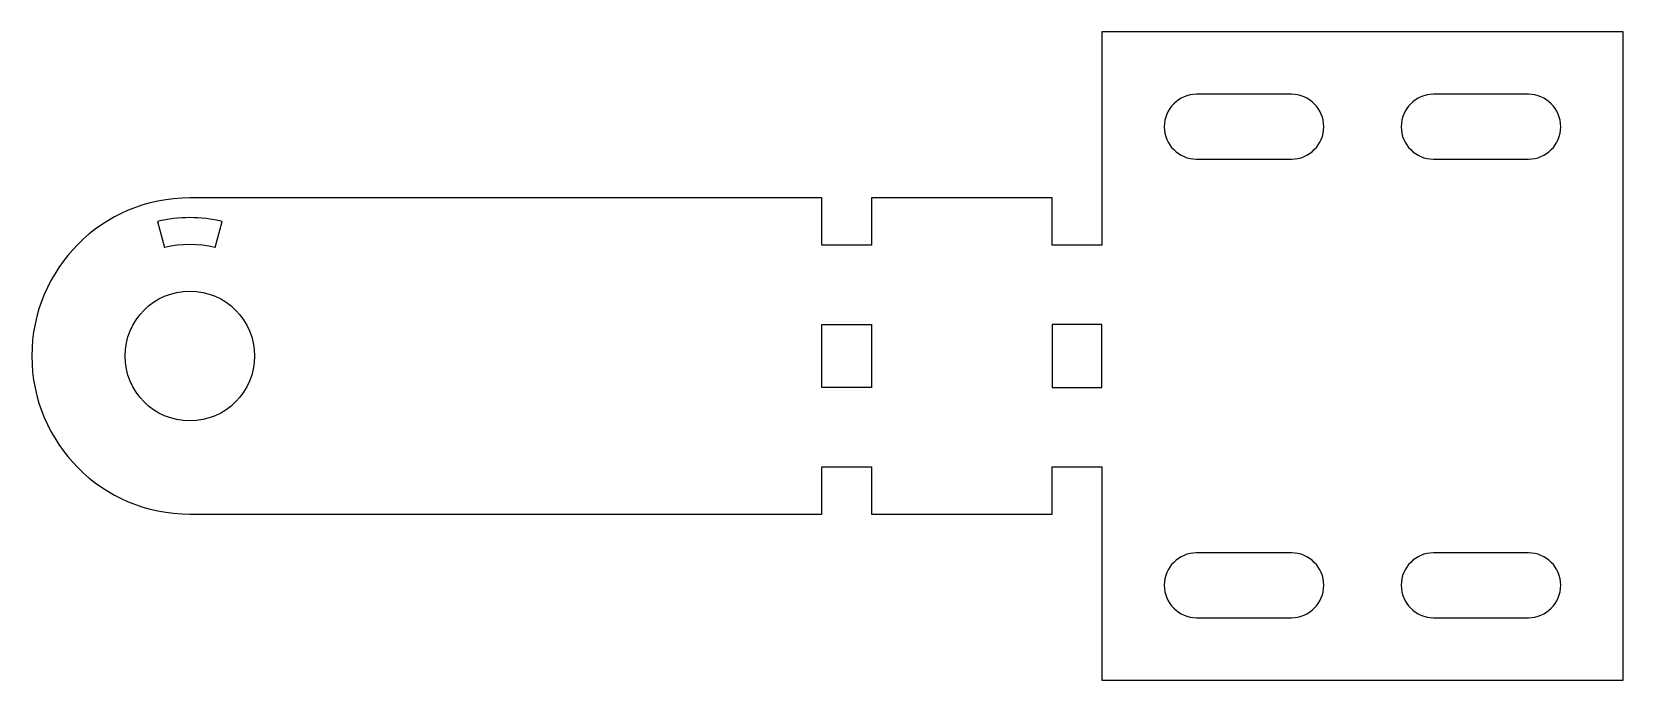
# Model space of a CAD drawing. Header units: millimetres. Extents: x -10 to 91, y -20 to 20.
import ezdxf

# ---------------------------------------------------------------- set-up
doc = ezdxf.new("R2010")
doc.units = ezdxf.units.MM

msp = doc.modelspace()

# ---------------------------------------------------------------- linework, layer by layer
at = {"color": 7, "linetype": 'Continuous', "lineweight": 25}
for p, q in [((90.73, 20.5), (57.73, 20.5)), ((57.73, 20.5), (57.73, 7)), ((90.73, -20.5), (90.73, 20.5)), ((69.73, 16.55), (63.73, 16.55)), ((84.73, 16.55), (78.73, 16.55)), ((63.73, 12.45), (69.73, 12.45)), ((78.73, 12.45), (84.73, 12.45)), ((40, 10), (0, 10)), ((40, 7), (40, 10)), ((54.59, 10), (43.14, 10)), ((43.14, 10), (43.14, 7)), ((54.59, 7), (54.59, 10)), ((-2.04, 8.51), (-1.6, 6.87)), ((1.6, 6.87), (2.04, 8.51)), ((43.14, 7), (40, 7)), ((57.73, 7), (54.59, 7)), ((40, -2), (40, 2)), ((40, 2), (43.14, 2)), ((43.14, 2), (43.14, -2)), ((54.59, 2), (54.59, -2)), ((57.73, 2), (54.59, 2)), ((57.73, -2), (57.73, 2)), ((43.14, -2), (40, -2)), ((54.59, -2), (57.73, -2)), ((40, -10), (40, -7)), ((40, -7), (43.14, -7)), ((43.14, -7), (43.14, -10)), ((54.59, -10), (54.59, -7)), ((54.59, -7), (57.73, -7)), ((57.73, -7), (57.73, -20.5)), ((0, -10), (40, -10)), ((43.14, -10), (54.59, -10)), ((69.73, -12.45), (63.73, -12.45)), ((84.73, -12.45), (78.73, -12.45)), ((63.73, -16.55), (69.73, -16.55)), ((78.73, -16.55), (84.73, -16.55)), ((57.73, -20.5), (90.73, -20.5))]:
    msp.add_line(p, q, dxfattribs=at)
msp.add_circle((0, 0), 4.1, dxfattribs=at)
for centre, radius, start, end in [((63.73, 14.5), 2.05, 90, 270), ((69.73, 14.5), 2.05, 270, 90), ((78.73, 14.5), 2.05, 90, 270), ((84.73, 14.5), 2.05, 270, 90), ((0, 0), 10, 90, 270), ((0, 0), 8.75, 76.5166, 103.4834), ((0, 0), 7.05, 76.8824, 103.1176), ((63.73, -14.5), 2.05, 90, 270), ((69.73, -14.5), 2.05, 270, 90), ((78.73, -14.5), 2.05, 90, 270), ((84.73, -14.5), 2.05, 270, 90)]:
    msp.add_arc(centre, radius, start, end, dxfattribs=at)

doc.saveas('drawing.dxf')
